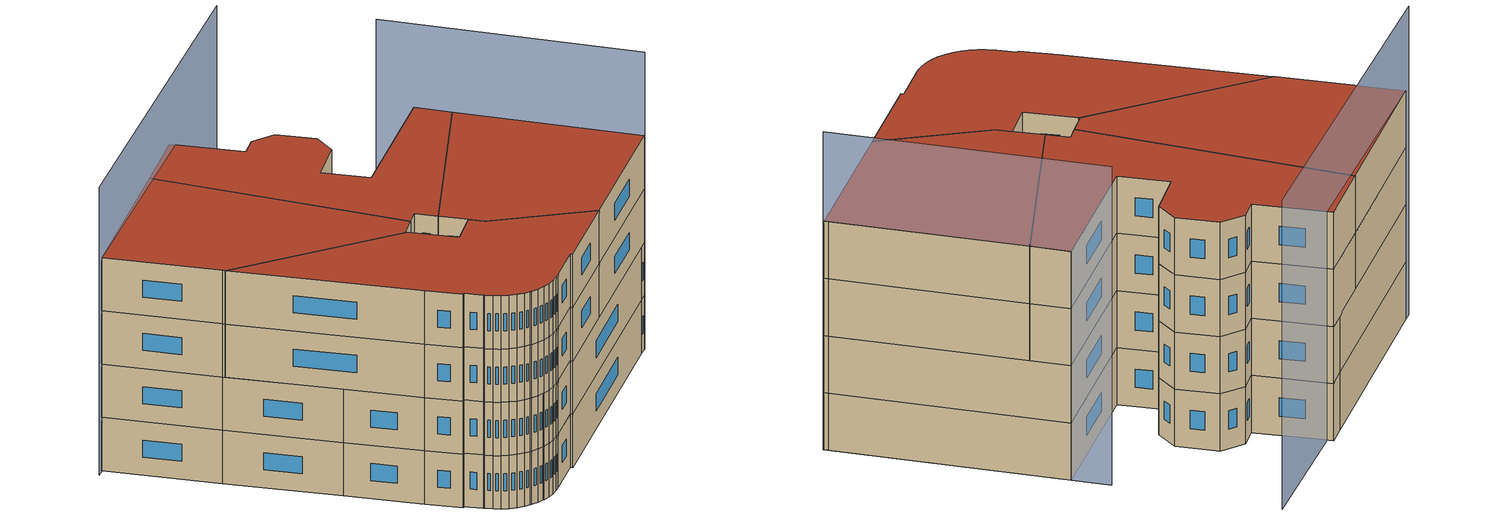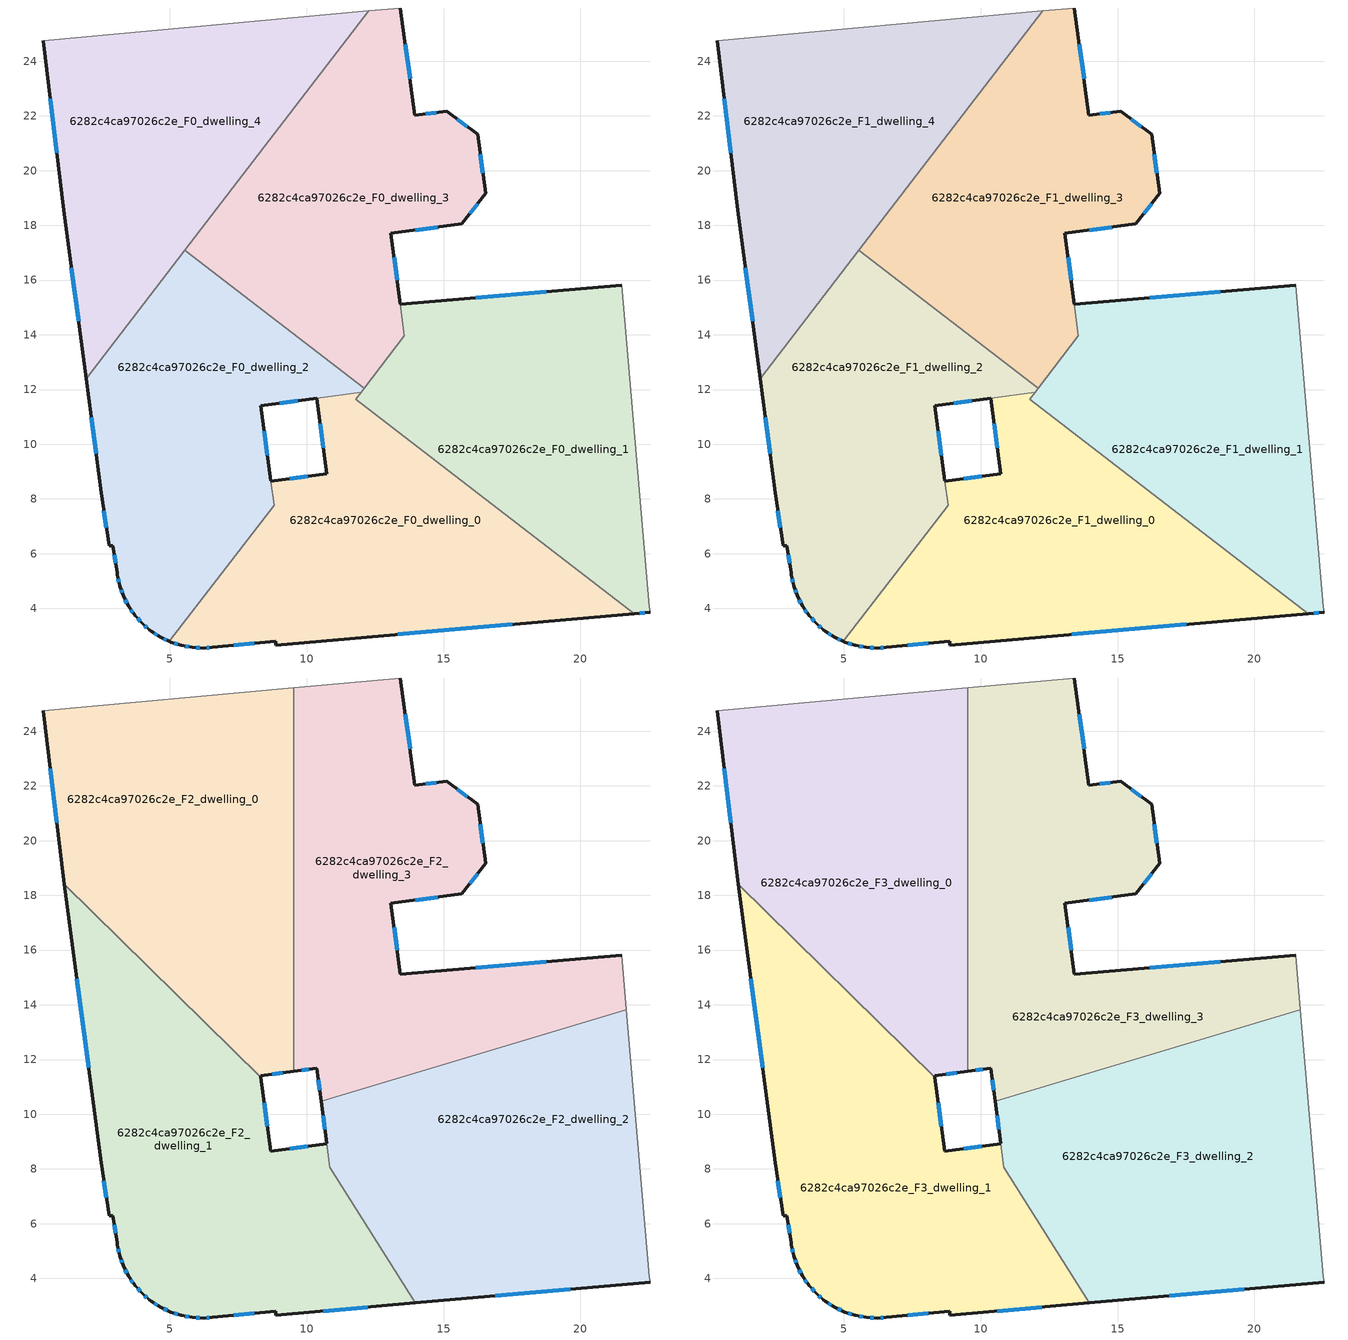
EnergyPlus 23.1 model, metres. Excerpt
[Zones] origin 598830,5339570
6282c4ca97026c2e_F0_dwelling_0
 floor ground (EU_floor_Construction): 21.98,3.8 8.87,2.66 8.86,2.8 6.55,2.58 6.23,2.55 5.82,2.57 5.42,2.65 5.03,2.77 4.98,2.79 8.81,7.77 8.69,8.65 10.73,8.93 10.37,11.68 11.98,11.9 11.78,11.64 z0
 wall outside (EU_wall_Construction): 4.98,2.79 5.03,2.77 5.42,2.65 5.82,2.57 6.23,2.55 6.55,2.58 8.86,2.8 8.87,2.66 21.98,3.8 / 10.37,11.68 10.73,8.93 8.69,8.65 z0:3
 wall to 6282c4ca97026c2e_F0_dwelling_2 (EU_wall_Construction): 8.69,8.65 8.81,7.77 4.98,2.79 / 11.98,11.9 10.37,11.68 z0:3
 wall to 6282c4ca97026c2e_F0_dwelling_1 (EU_wall_Construction): 21.98,3.8 11.78,11.64 11.98,11.9 z0:3
 window (EU_Window_Construction): 6.34,2.56 6.44,2.57 / 5.96,2.57 6.09,2.56 / 5.56,2.62 5.68,2.6 / 5.16,2.73 5.29,2.69 / 10.04,8.83 9.38,8.75 / 10.49,10.74 10.61,9.87 / 13.33,3.05 17.52,3.41 / 7.34,2.65 8.08,2.72 z1.02:1.98
6282c4ca97026c2e_F0_dwelling_1
 floor ground (EU_floor_Construction): 21.51,15.82 22.53,4.05 22.55,3.86 21.98,3.8 11.78,11.64 13.57,13.96 13.42,15.11 z0
 wall outside (EU_wall_Construction): 21.51,15.82 13.42,15.11 / 21.98,3.8 22.55,3.86 z0:3
 wall to 6282c4ca97026c2e_F0_dwelling_3 (EU_wall_Construction): 13.42,15.11 13.57,13.96 12.1,12.05 z0:3
 wall adiabatic (EU_wall_Construction): 22.55,3.86 22.53,4.05 21.51,15.82 z0:3
 wall to 6282c4ca97026c2e_F0_dwelling_2 (EU_wall_Construction): 12.1,12.05 11.98,11.9 z0:3
 window (EU_Window_Construction): 18.76,15.58 16.17,15.35 / 22.17,3.82 22.36,3.84 z1.02:1.98
6282c4ca97026c2e_F0_dwelling_2
 floor ground (EU_floor_Construction): 12.1,12.05 11.98,11.9 8.32,11.41 8.81,7.77 4.98,2.79 4.66,2.95 4.31,3.17 4.24,3.22 4,3.43 3.73,3.74 3.49,4.07 3.31,4.44 3.17,4.82 3.08,5.22 3.07,5.32 2.91,6.3 2.78,6.29 2.49,8.23 1.94,12.4 5.54,17.09 z0
 wall outside (EU_wall_Construction): 1.94,12.4 2.49,8.23 2.78,6.29 2.91,6.3 3.07,5.32 3.08,5.22 3.17,4.82 3.31,4.44 3.49,4.07 3.73,3.74 4,3.43 4.24,3.22 4.31,3.17 4.66,2.95 4.98,2.79 / 8.69,8.66 8.32,11.41 10.36,11.68 z0:3
 wall to 6282c4ca97026c2e_F0_dwelling_3 (EU_wall_Construction): 12.1,12.05 5.54,17.09 z0:3
 wall to 6282c4ca97026c2e_F0_dwelling_4 (EU_wall_Construction): 5.54,17.09 1.94,12.4 z0:3
 window (EU_Window_Construction): 4.77,2.89 4.87,2.85 / 4.43,3.09 4.54,3.02 / 4.08,3.36 4.16,3.29 / 3.82,3.63 3.91,3.54 / 3.57,3.96 3.65,3.85 / 3.37,4.31 3.43,4.2 / 3.21,4.69 3.26,4.57 / 3.11,5.09 3.14,4.96 / 2.96,5.96 3.01,5.65 / 2.59,7.57 2.68,6.95 / 2.13,10.98 2.3,9.65 / 9.02,11.5 9.67,11.59 / 8.56,9.59 8.45,10.47 z1.02:1.98
6282c4ca97026c2e_F0_dwelling_3
 floor ground (EU_floor_Construction): 13.43,25.94 13.95,22.02 15.12,22.17 16.25,21.32 16.54,19.17 15.67,18.05 13.08,17.71 13.57,13.96 12.1,12.05 5.54,17.09 12.27,25.84 z0
 wall outside (EU_wall_Construction): 13.42,15.12 13.08,17.71 15.67,18.05 16.54,19.17 16.25,21.32 15.12,22.17 13.95,22.02 13.43,25.94 z0:3
 wall adiabatic (EU_wall_Construction): 13.43,25.94 12.27,25.84 z0:3
 wall to 6282c4ca97026c2e_F0_dwelling_4 (EU_wall_Construction): 12.27,25.84 5.54,17.09 z0:3
 window (EU_Window_Construction): 13.78,23.36 13.61,24.61 / 14.73,22.12 14.35,22.07 / 15.86,21.61 15.51,21.88 / 16.44,19.9 16.34,20.59 / 15.97,18.43 16.24,18.79 / 13.96,17.83 14.79,17.94 / 13.3,16 13.19,16.83 z1.02:1.98
6282c4ca97026c2e_F0_dwelling_4
 floor ground (EU_floor_Construction): 12.27,25.84 1.94,12.4 1.12,18.54 0.38,24.74 z0
 wall outside (EU_wall_Construction): 0.38,24.74 1.12,18.54 1.94,12.4 z0:3
 wall adiabatic (EU_wall_Construction): 12.27,25.84 0.38,24.74 z0:3
 window (EU_Window_Construction): 1.4,16.45 1.66,14.49 / 0.63,22.63 0.87,20.65 z1.02:1.98
6282c4ca97026c2e_F1_dwelling_0
 floor to 6282c4ca97026c2e_F0_dwelling_0 (EU_floor_Construction): 21.98,3.8 8.87,2.66 8.86,2.8 6.55,2.58 6.23,2.55 5.82,2.57 5.42,2.65 5.03,2.77 4.98,2.79 8.81,7.77 8.69,8.65 10.73,8.93 10.37,11.68 11.98,11.9 11.78,11.64 z3
 wall outside (EU_wall_Construction): 4.98,2.79 5.03,2.77 5.42,2.65 5.82,2.57 6.23,2.55 6.55,2.58 8.86,2.8 8.87,2.66 21.98,3.8 / 10.37,11.68 10.73,8.93 8.69,8.65 z3:6
 wall to 6282c4ca97026c2e_F1_dwelling_2 (EU_wall_Construction): 8.69,8.65 8.81,7.77 4.98,2.79 / 11.98,11.9 10.37,11.68 z3:6
 wall to 6282c4ca97026c2e_F1_dwelling_1 (EU_wall_Construction): 21.98,3.8 11.78,11.64 11.98,11.9 z3:6
 window (EU_Window_Construction): 6.34,2.56 6.44,2.57 / 5.96,2.57 6.09,2.56 / 5.56,2.62 5.68,2.6 / 5.16,2.73 5.29,2.69 / 10.04,8.83 9.38,8.75 / 10.49,10.74 10.61,9.87 / 13.33,3.05 17.52,3.41 / 7.34,2.65 8.08,2.72 z4.02:4.98
6282c4ca97026c2e_F1_dwelling_1
 floor to 6282c4ca97026c2e_F0_dwelling_1 (EU_floor_Construction): 21.51,15.82 22.53,4.05 22.55,3.86 21.98,3.8 11.78,11.64 13.57,13.96 13.42,15.11 z3
 wall outside (EU_wall_Construction): 21.51,15.82 13.42,15.11 / 21.98,3.8 22.55,3.86 z3:6
 wall to 6282c4ca97026c2e_F1_dwelling_3 (EU_wall_Construction): 13.42,15.11 13.57,13.96 12.1,12.05 z3:6
 wall adiabatic (EU_wall_Construction): 22.55,3.86 22.53,4.05 21.51,15.82 z3:6
 wall to 6282c4ca97026c2e_F1_dwelling_2 (EU_wall_Construction): 12.1,12.05 11.98,11.9 z3:6
 window (EU_Window_Construction): 18.76,15.58 16.17,15.35 / 22.17,3.82 22.36,3.84 z4.02:4.98
6282c4ca97026c2e_F1_dwelling_2
 floor to 6282c4ca97026c2e_F0_dwelling_2 (EU_floor_Construction): 12.1,12.05 11.98,11.9 8.32,11.41 8.81,7.77 4.98,2.79 4.66,2.95 4.31,3.17 4.24,3.22 4,3.43 3.73,3.74 3.49,4.07 3.31,4.44 3.17,4.82 3.08,5.22 3.07,5.32 2.91,6.3 2.78,6.29 2.49,8.23 1.94,12.4 5.54,17.09 z3
 wall outside (EU_wall_Construction): 1.94,12.4 2.49,8.23 2.78,6.29 2.91,6.3 3.07,5.32 3.08,5.22 3.17,4.82 3.31,4.44 3.49,4.07 3.73,3.74 4,3.43 4.24,3.22 4.31,3.17 4.66,2.95 4.98,2.79 / 8.69,8.66 8.32,11.41 10.36,11.68 z3:6
 wall to 6282c4ca97026c2e_F1_dwelling_3 (EU_wall_Construction): 12.1,12.05 5.54,17.09 z3:6
 wall to 6282c4ca97026c2e_F1_dwelling_4 (EU_wall_Construction): 5.54,17.09 1.94,12.4 z3:6
 window (EU_Window_Construction): 4.77,2.89 4.87,2.85 / 4.43,3.09 4.54,3.02 / 4.08,3.36 4.16,3.29 / 3.82,3.63 3.91,3.54 / 3.57,3.96 3.65,3.85 / 3.37,4.31 3.43,4.2 / 3.21,4.69 3.26,4.57 / 3.11,5.09 3.14,4.96 / 2.96,5.96 3.01,5.65 / 2.59,7.57 2.68,6.95 / 2.13,10.98 2.3,9.65 / 9.02,11.5 9.67,11.59 / 8.56,9.59 8.45,10.47 z4.02:4.98
6282c4ca97026c2e_F1_dwelling_3
 floor to 6282c4ca97026c2e_F0_dwelling_3 (EU_floor_Construction): 13.43,25.94 13.95,22.02 15.12,22.17 16.25,21.32 16.54,19.17 15.67,18.05 13.08,17.71 13.57,13.96 12.1,12.05 5.54,17.09 12.27,25.84 z3
 wall outside (EU_wall_Construction): 13.42,15.12 13.08,17.71 15.67,18.05 16.54,19.17 16.25,21.32 15.12,22.17 13.95,22.02 13.43,25.94 z3:6
 wall adiabatic (EU_wall_Construction): 13.43,25.94 12.27,25.84 z3:6
 wall to 6282c4ca97026c2e_F1_dwelling_4 (EU_wall_Construction): 12.27,25.84 5.54,17.09 z3:6
 window (EU_Window_Construction): 13.78,23.36 13.61,24.61 / 14.73,22.12 14.35,22.07 / 15.86,21.61 15.51,21.88 / 16.44,19.9 16.34,20.59 / 15.97,18.43 16.24,18.79 / 13.96,17.83 14.79,17.94 / 13.3,16 13.19,16.83 z4.02:4.98
6282c4ca97026c2e_F1_dwelling_4
 floor to 6282c4ca97026c2e_F0_dwelling_4 (EU_floor_Construction): 12.27,25.84 1.94,12.4 1.12,18.54 0.38,24.74 z3
 wall outside (EU_wall_Construction): 0.38,24.74 1.12,18.54 1.94,12.4 z3:6
 wall adiabatic (EU_wall_Construction): 12.27,25.84 0.38,24.74 z3:6
 window (EU_Window_Construction): 1.4,16.45 1.66,14.49 / 0.63,22.63 0.87,20.65 z4.02:4.98
6282c4ca97026c2e_F2_dwelling_0
 floor to 6282c4ca97026c2e_F1_dwelling_4 (EU_floor_Construction): 9.53,25.58 9.53,22.27 4.23,15.38 1.14,18.41 1.12,18.54 0.38,24.74 z6
 floor to 6282c4ca97026c2e_F1_dwelling_2 (EU_floor_Construction): 9.53,14.03 9.53,11.57 8.32,11.41 8.33,11.34 4.23,15.38 5.54,17.09 z6
 floor to 6282c4ca97026c2e_F1_dwelling_3 (EU_floor_Construction): 9.53,22.27 9.53,14.03 5.54,17.09 z6
 wall outside (EU_wall_Construction): 8.33,11.34 8.32,11.41 9.53,11.57 / 0.38,24.74 1.12,18.54 1.14,18.41 z6:9
 wall adiabatic (EU_wall_Construction): 9.53,25.58 0.38,24.74 z6:9
 wall to 6282c4ca97026c2e_F2_dwelling_3 (EU_wall_Construction): 9.53,11.57 9.53,25.58 z6:9
 wall to 6282c4ca97026c2e_F2_dwelling_1 (EU_wall_Construction): 1.14,18.41 8.33,11.34 z6:9
 window (EU_Window_Construction): 8.73,11.46 9.12,11.51 / 0.63,22.63 0.87,20.65 z7.02:7.98
6282c4ca97026c2e_F2_dwelling_1
 floor to 6282c4ca97026c2e_F1_dwelling_2 (EU_floor_Construction): 8.33,11.34 8.81,7.77 4.98,2.79 4.66,2.95 4.31,3.17 4.24,3.22 4,3.43 3.73,3.74 3.49,4.07 3.31,4.44 3.17,4.82 3.08,5.22 3.07,5.32 2.91,6.3 2.78,6.29 2.49,8.23 1.94,12.4 4.23,15.38 z6
 floor to 6282c4ca97026c2e_F1_dwelling_0 (EU_floor_Construction): 10.73,8.93 10.85,8.07 13.96,3.1 8.87,2.66 8.86,2.8 6.55,2.58 6.23,2.55 5.82,2.57 5.42,2.65 5.03,2.77 4.98,2.79 8.81,7.77 8.69,8.65 z6
 floor to 6282c4ca97026c2e_F1_dwelling_4 (EU_floor_Construction): 4.23,15.38 1.94,12.4 1.14,18.41 z6
 wall outside (EU_wall_Construction): 1.14,18.41 2.49,8.23 2.78,6.29 2.91,6.3 3.07,5.32 3.08,5.22 3.17,4.82 3.31,4.44 3.49,4.07 3.73,3.74 4,3.43 4.24,3.22 4.31,3.17 4.66,2.95 5.03,2.77 5.42,2.65 5.82,2.57 6.23,2.55 6.55,2.58 8.86,2.8 8.87,2.66 13.96,3.1 / 10.73,8.93 8.69,8.65 8.33,11.34 z6:9
 wall to 6282c4ca97026c2e_F2_dwelling_2 (EU_wall_Construction): 13.96,3.1 10.85,8.07 10.73,8.93 z6:9
 window (EU_Window_Construction): 10.61,2.81 12.23,2.95 / 7.34,2.65 8.08,2.72 / 6.34,2.56 6.44,2.57 / 5.96,2.57 6.09,2.56 / 5.56,2.62 5.68,2.6 / 5.16,2.73 5.29,2.69 / 4.78,2.89 4.9,2.83 / 4.43,3.09 4.54,3.02 / 4.08,3.36 4.16,3.29 / 3.82,3.63 3.91,3.54 / 3.57,3.96 3.65,3.85 / 3.37,4.31 3.43,4.2 / 3.21,4.69 3.26,4.57 / 3.11,5.09 3.14,4.96 / 2.96,5.96 3.01,5.65 / 2.59,7.57 2.68,6.95 / 1.6,14.95 2.03,11.69 / 8.57,9.57 8.45,10.43 / 10.04,8.83 9.38,8.75 z7.02:7.98
6282c4ca97026c2e_F2_dwelling_2
 floor to 6282c4ca97026c2e_F1_dwelling_0 (EU_floor_Construction): 21.98,3.8 13.96,3.1 10.85,8.07 10.53,10.47 12.53,11.07 z6
 floor to 6282c4ca97026c2e_F1_dwelling_1 (EU_floor_Construction): 21.68,13.82 22.53,4.05 22.55,3.86 21.98,3.8 12.53,11.07 z6
 wall outside (EU_wall_Construction): 10.53,10.47 10.73,8.93 / 13.96,3.1 22.55,3.86 z6:9
 wall to 6282c4ca97026c2e_F2_dwelling_3 (EU_wall_Construction): 21.68,13.82 10.53,10.47 z6:9
 wall adiabatic (EU_wall_Construction): 22.55,3.86 22.53,4.05 21.68,13.82 z6:9
 window (EU_Window_Construction): 10.6,9.95 10.66,9.46 / 16.89,3.36 19.63,3.6 z7.02:7.98
6282c4ca97026c2e_F2_dwelling_3
 floor to 6282c4ca97026c2e_F1_dwelling_1 (EU_floor_Construction): 21.51,15.82 21.68,13.82 12.53,11.07 11.78,11.64 13.57,13.96 13.42,15.11 z6
 floor to 6282c4ca97026c2e_F1_dwelling_3 (EU_floor_Construction): 13.43,25.94 13.95,22.02 15.12,22.17 16.25,21.32 16.54,19.17 15.67,18.05 13.08,17.71 13.57,13.96 12.1,12.05 9.53,14.03 9.53,22.27 12.27,25.84 z6
 floor to 6282c4ca97026c2e_F1_dwelling_0 (EU_floor_Construction): 11.98,11.9 11.78,11.64 12.53,11.07 10.53,10.47 10.37,11.68 z6
 floor to 6282c4ca97026c2e_F1_dwelling_4 (EU_floor_Construction): 12.27,25.84 9.53,22.27 9.53,25.58 z6
 floor to 6282c4ca97026c2e_F1_dwelling_2 (EU_floor_Construction): 12.1,12.05 11.98,11.9 9.53,11.57 9.53,14.03 z6
 wall outside (EU_wall_Construction): 21.51,15.82 13.42,15.11 13.08,17.71 15.67,18.05 16.54,19.17 16.25,21.32 15.12,22.17 13.95,22.02 13.43,25.94 / 9.53,11.57 10.37,11.68 10.53,10.47 z6:9
 wall adiabatic (EU_wall_Construction): 21.68,13.82 21.51,15.82 / 13.43,25.94 9.53,25.58 z6:9
 window (EU_Window_Construction): 15.97,18.43 16.24,18.79 / 13.96,17.83 14.79,17.94 / 13.3,16 13.19,16.83 / 18.76,15.58 16.17,15.35 / 10.42,11.27 10.47,10.88 / 9.81,11.61 10.08,11.64 / 13.78,23.36 13.61,24.61 / 14.73,22.12 14.35,22.07 / 15.86,21.61 15.51,21.88 / 16.44,19.9 16.34,20.59 z7.02:7.98
6282c4ca97026c2e_F3_dwelling_0
 floor to 6282c4ca97026c2e_F2_dwelling_0 (EU_floor_Construction): 9.53,25.58 9.53,11.57 8.32,11.41 8.33,11.34 1.14,18.41 1.12,18.54 0.38,24.74 z9
 wall outside (EU_wall_Construction): 8.33,11.34 8.32,11.41 9.53,11.57 / 0.38,24.74 1.12,18.54 1.14,18.41 z9:12
 wall adiabatic (EU_wall_Construction): 9.53,25.58 0.38,24.74 z9:12
 wall to 6282c4ca97026c2e_F3_dwelling_3 (EU_wall_Construction): 9.53,11.57 9.53,25.58 z9:12
 wall to 6282c4ca97026c2e_F3_dwelling_1 (EU_wall_Construction): 1.14,18.41 8.33,11.34 z9:12
 window (EU_Window_Construction): 8.73,11.46 9.12,11.51 / 0.63,22.63 0.87,20.65 z10.02:10.98
 roof outside (EU_roof_Construction): 9.53,11.57 9.53,25.58 0.38,24.74 1.12,18.54 1.14,18.41 8.33,11.34 8.32,11.41 z12
6282c4ca97026c2e_F3_dwelling_1
 floor to 6282c4ca97026c2e_F2_dwelling_1 (EU_floor_Construction): 8.33,11.34 8.69,8.65 10.73,8.93 10.85,8.07 13.96,3.1 8.87,2.66 8.86,2.8 6.55,2.58 6.23,2.55 5.82,2.57 5.42,2.65 5.03,2.77 4.66,2.95 4.31,3.17 4.24,3.22 4,3.43 3.73,3.74 3.49,4.07 3.31,4.44 3.17,4.82 3.08,5.22 3.07,5.32 2.91,6.3 2.78,6.29 2.49,8.23 1.14,18.41 z9
 wall outside (EU_wall_Construction): 1.14,18.41 2.49,8.23 2.78,6.29 2.91,6.3 3.07,5.32 3.08,5.22 3.17,4.82 3.31,4.44 3.49,4.07 3.73,3.74 4,3.43 4.24,3.22 4.31,3.17 4.66,2.95 5.03,2.77 5.42,2.65 5.82,2.57 6.23,2.55 6.55,2.58 8.86,2.8 8.87,2.66 13.96,3.1 / 10.73,8.93 8.69,8.65 8.33,11.34 z9:12
 wall to 6282c4ca97026c2e_F3_dwelling_2 (EU_wall_Construction): 13.96,3.1 10.85,8.07 10.73,8.93 z9:12
 window (EU_Window_Construction): 10.61,2.81 12.23,2.95 / 7.34,2.65 8.08,2.72 / 6.34,2.56 6.44,2.57 / 5.96,2.57 6.09,2.56 / 5.56,2.62 5.68,2.6 / 5.16,2.73 5.29,2.69 / 4.78,2.89 4.9,2.83 / 4.43,3.09 4.54,3.02 / 4.08,3.36 4.16,3.29 / 3.82,3.63 3.91,3.54 / 3.57,3.96 3.65,3.85 / 3.37,4.31 3.43,4.2 / 3.21,4.69 3.26,4.57 / 3.11,5.09 3.14,4.96 / 2.96,5.96 3.01,5.65 / 2.59,7.57 2.68,6.95 / 1.6,14.95 2.03,11.69 / 8.57,9.57 8.45,10.43 / 10.04,8.83 9.38,8.75 z10.02:10.98
 roof outside (EU_roof_Construction): 13.96,3.1 10.85,8.07 10.73,8.93 8.69,8.65 8.33,11.34 1.14,18.41 2.49,8.23 2.78,6.29 2.91,6.3 3.07,5.32 3.08,5.22 3.17,4.82 3.31,4.44 3.49,4.07 3.73,3.74 4,3.43 4.24,3.22 4.31,3.17 4.66,2.95 5.03,2.77 5.42,2.65 5.82,2.57 6.23,2.55 6.55,2.58 8.86,2.8 8.87,2.66 z12
6282c4ca97026c2e_F3_dwelling_2
 floor to 6282c4ca97026c2e_F2_dwelling_2 (EU_floor_Construction): 21.68,13.82 22.53,4.05 22.55,3.86 13.96,3.1 10.85,8.07 10.53,10.47 z9
 wall outside (EU_wall_Construction): 10.53,10.47 10.73,8.93 / 13.96,3.1 22.55,3.86 z9:12
 wall to 6282c4ca97026c2e_F3_dwelling_3 (EU_wall_Construction): 21.68,13.82 10.53,10.47 z9:12
 wall adiabatic (EU_wall_Construction): 22.55,3.86 22.53,4.05 21.68,13.82 z9:12
 window (EU_Window_Construction): 10.6,9.95 10.66,9.46 / 16.89,3.36 19.63,3.6 z10.02:10.98
 roof outside (EU_roof_Construction): 22.55,3.86 22.53,4.05 21.68,13.82 10.53,10.47 10.85,8.07 13.96,3.1 z12
6282c4ca97026c2e_F3_dwelling_3
 floor to 6282c4ca97026c2e_F2_dwelling_3 (EU_floor_Construction): 16.25,21.32 16.54,19.17 15.67,18.05 13.08,17.71 13.42,15.11 21.51,15.82 21.68,13.82 10.53,10.47 10.37,11.68 9.53,11.57 9.53,25.58 13.43,25.94 13.95,22.02 15.12,22.17 z9
 wall outside (EU_wall_Construction): 21.51,15.82 13.42,15.11 13.08,17.71 15.67,18.05 16.54,19.17 16.25,21.32 15.12,22.17 13.95,22.02 13.43,25.94 / 9.53,11.57 10.37,11.68 10.53,10.47 z9:12
 wall adiabatic (EU_wall_Construction): 21.68,13.82 21.51,15.82 / 13.43,25.94 9.53,25.58 z9:12
 window (EU_Window_Construction): 15.97,18.43 16.24,18.79 / 13.96,17.83 14.79,17.94 / 13.3,16 13.19,16.83 / 18.76,15.58 16.17,15.35 / 10.42,11.27 10.47,10.88 / 9.81,11.61 10.08,11.64 / 13.78,23.36 13.61,24.61 / 14.73,22.12 14.35,22.07 / 15.86,21.61 15.51,21.88 / 16.44,19.9 16.34,20.59 z10.02:10.98
 roof outside (EU_roof_Construction): 21.68,13.82 21.51,15.82 13.42,15.11 13.08,17.71 15.67,18.05 16.54,19.17 16.25,21.32 15.12,22.17 13.95,22.02 13.43,25.94 9.53,25.58 9.53,11.57 10.37,11.68 10.53,10.47 z12
shading: 22.55,3.82 21.34,17.77 z0:16.7; 20.91,26.14 -0.12,24.71 z0:16.2
[Building]
EU S2 Campaign: North Axis=0; Terrain=City; Solar Distribution=FullExterior
[Site:Location]
Vienna: Latitude=48; Longitude=16.5; Time Zone=1; Elevation=183
[SizingPeriod:WeatherFileDays]
AnnualSizingPeriod: Begin Month=1; Begin Day of Month=1; End Month=12; End Day of Month=31; Day of Week for Start Day=Monday; Use Weather File Daylight Saving Period=No; Use Weather File Rain and Snow Indicators=No
[MATERIAL]
EU_InternalMass_Material: Roughness=MediumRough; Thickness=0.1; Conductivity=1; Density=1800; Specific Heat=900; Thermal Absorptance=0.9; Solar Absorptance=0.7; Visible Absorptance=0.7
[MATERIAL:NOMASS] Roughness=MediumRough; Thermal Absorptance=0.9; Solar Absorptance=0.7; Visible Absorptance=0.7
Name | Thermal Resistance
EU_wall_NoMass | 0.942466
EU_roof_NoMass | 0.551687
EU_floor_NoMass | 0.66527
[WINDOWMATERIAL:SIMPLEGLAZINGSYSTEM]
EU_Window_SimpleGlazing: UFactor=2.03367; Solar Heat Gain Coefficient=0.65; Visible Transmittance=0.65
[CONSTRUCTION]
EU_wall_Construction: EU_wall_NoMass
EU_roof_Construction: EU_roof_NoMass
EU_floor_Construction: EU_floor_NoMass
EU_Window_Construction: EU_Window_SimpleGlazing
EU_InternalMass_Construction: EU_InternalMass_Material
[ZONE] Type=1; Multiplier=1; Ceiling Height=autocalculate; Floor Area=autocalculate; Part of Total Floor Area=Yes
Name | Volume
6282c4ca97026c2e_F0_dwelling_0; 6282c4ca97026c2e_F1_dwelling_0 | 228.5
6282c4ca97026c2e_F2_dwelling_0; 6282c4ca97026c2e_F3_dwelling_0 | 279.155
6282c4ca97026c2e_F0_dwelling_1; 6282c4ca97026c2e_F1_dwelling_1 | 225.266
6282c4ca97026c2e_F2_dwelling_1; 6282c4ca97026c2e_F3_dwelling_1 | 279.657
6282c4ca97026c2e_F0_dwelling_2; 6282c4ca97026c2e_F1_dwelling_2 | 218.129
6282c4ca97026c2e_F2_dwelling_2; 6282c4ca97026c2e_F3_dwelling_2 | 278.638
6282c4ca97026c2e_F0_dwelling_3; 6282c4ca97026c2e_F1_dwelling_3 | 221.377
6282c4ca97026c2e_F2_dwelling_3; 6282c4ca97026c2e_F3_dwelling_3 | 279.14
6282c4ca97026c2e_F0_dwelling_4; 6282c4ca97026c2e_F1_dwelling_4 | 223.336
[INTERNALMASS] Construction=EU_InternalMass_Construction
Name | Zone or ZoneList | Surface Area
6282c4ca97026c2e_F0_dwelling_0_EU_InternalMass | 6282c4ca97026c2e_F0_dwelling_0 | 76.1679
6282c4ca97026c2e_F0_dwelling_1_EU_InternalMass | 6282c4ca97026c2e_F0_dwelling_1 | 75.0881
6282c4ca97026c2e_F0_dwelling_2_EU_InternalMass | 6282c4ca97026c2e_F0_dwelling_2 | 72.7099
6282c4ca97026c2e_F0_dwelling_3_EU_InternalMass | 6282c4ca97026c2e_F0_dwelling_3 | 73.7923
6282c4ca97026c2e_F0_dwelling_4_EU_InternalMass | 6282c4ca97026c2e_F0_dwelling_4 | 74.4456
6282c4ca97026c2e_F1_dwelling_0_EU_InternalMass | 6282c4ca97026c2e_F1_dwelling_0 | 76.1679
6282c4ca97026c2e_F1_dwelling_1_EU_InternalMass | 6282c4ca97026c2e_F1_dwelling_1 | 75.0881
6282c4ca97026c2e_F1_dwelling_2_EU_InternalMass | 6282c4ca97026c2e_F1_dwelling_2 | 72.7099
6282c4ca97026c2e_F1_dwelling_3_EU_InternalMass | 6282c4ca97026c2e_F1_dwelling_3 | 73.7923
6282c4ca97026c2e_F1_dwelling_4_EU_InternalMass | 6282c4ca97026c2e_F1_dwelling_4 | 74.4456
6282c4ca97026c2e_F2_dwelling_0_EU_InternalMass | 6282c4ca97026c2e_F2_dwelling_0 | 93.0514
6282c4ca97026c2e_F2_dwelling_1_EU_InternalMass | 6282c4ca97026c2e_F2_dwelling_1 | 93.2182
6282c4ca97026c2e_F2_dwelling_2_EU_InternalMass | 6282c4ca97026c2e_F2_dwelling_2 | 92.8779
6282c4ca97026c2e_F2_dwelling_3_EU_InternalMass | 6282c4ca97026c2e_F2_dwelling_3 | 93.0468
6282c4ca97026c2e_F3_dwelling_0_EU_InternalMass | 6282c4ca97026c2e_F3_dwelling_0 | 93.0514
6282c4ca97026c2e_F3_dwelling_1_EU_InternalMass | 6282c4ca97026c2e_F3_dwelling_1 | 93.2182
6282c4ca97026c2e_F3_dwelling_2_EU_InternalMass | 6282c4ca97026c2e_F3_dwelling_2 | 92.8779
6282c4ca97026c2e_F3_dwelling_3_EU_InternalMass | 6282c4ca97026c2e_F3_dwelling_3 | 93.0468
[OTHEREQUIPMENT] Fuel Type=Electricity; Design Level Calculation Method=Watts/Area; Power per Zone Floor Area=1; Fraction Latent=0; Fraction Radiant=0; Fraction Lost=0; Carbon Dioxide Generation Rate=0; EndUse Subcategory=EU_Step8_InternalGains
Name | Zone or ZoneList or Space or SpaceList | Schedule
EU_Step8_InternalGain_6282c4ca97026c2e_F0_dwelling_0_f000 | 6282c4ca97026c2e_F0_dwelling_0 | EU_Step8_GainSchedule_6282c4ca97026c2e_F0_dwelling_0_f000
EU_Step8_InternalGain_6282c4ca97026c2e_F0_dwelling_1_f000 | 6282c4ca97026c2e_F0_dwelling_1 | EU_Step8_GainSchedule_6282c4ca97026c2e_F0_dwelling_1_f000
EU_Step8_InternalGain_6282c4ca97026c2e_F0_dwelling_2_f000 | 6282c4ca97026c2e_F0_dwelling_2 | EU_Step8_GainSchedule_6282c4ca97026c2e_F0_dwelling_2_f000
EU_Step8_InternalGain_6282c4ca97026c2e_F0_dwelling_3_f000 | 6282c4ca97026c2e_F0_dwelling_3 | EU_Step8_GainSchedule_6282c4ca97026c2e_F0_dwelling_3_f000
EU_Step8_InternalGain_6282c4ca97026c2e_F0_dwelling_4_f000 | 6282c4ca97026c2e_F0_dwelling_4 | EU_Step8_GainSchedule_6282c4ca97026c2e_F0_dwelling_4_f000
EU_Step8_InternalGain_6282c4ca97026c2e_F1_dwelling_0_f000 | 6282c4ca97026c2e_F1_dwelling_0 | EU_Step8_GainSchedule_6282c4ca97026c2e_F1_dwelling_0_f000
EU_Step8_InternalGain_6282c4ca97026c2e_F1_dwelling_1_f000 | 6282c4ca97026c2e_F1_dwelling_1 | EU_Step8_GainSchedule_6282c4ca97026c2e_F1_dwelling_1_f000
EU_Step8_InternalGain_6282c4ca97026c2e_F1_dwelling_2_f000 | 6282c4ca97026c2e_F1_dwelling_2 | EU_Step8_GainSchedule_6282c4ca97026c2e_F1_dwelling_2_f000
EU_Step8_InternalGain_6282c4ca97026c2e_F1_dwelling_3_f000 | 6282c4ca97026c2e_F1_dwelling_3 | EU_Step8_GainSchedule_6282c4ca97026c2e_F1_dwelling_3_f000
EU_Step8_InternalGain_6282c4ca97026c2e_F1_dwelling_4_f000 | 6282c4ca97026c2e_F1_dwelling_4 | EU_Step8_GainSchedule_6282c4ca97026c2e_F1_dwelling_4_f000
EU_Step8_InternalGain_6282c4ca97026c2e_F2_dwelling_0_f000 | 6282c4ca97026c2e_F2_dwelling_0 | EU_Step8_GainSchedule_6282c4ca97026c2e_F2_dwelling_0_f000
EU_Step8_InternalGain_6282c4ca97026c2e_F2_dwelling_1_f000 | 6282c4ca97026c2e_F2_dwelling_1 | EU_Step8_GainSchedule_6282c4ca97026c2e_F2_dwelling_1_f000
EU_Step8_InternalGain_6282c4ca97026c2e_F2_dwelling_2_f000 | 6282c4ca97026c2e_F2_dwelling_2 | EU_Step8_GainSchedule_6282c4ca97026c2e_F2_dwelling_2_f000
EU_Step8_InternalGain_6282c4ca97026c2e_F2_dwelling_3_f000 | 6282c4ca97026c2e_F2_dwelling_3 | EU_Step8_GainSchedule_6282c4ca97026c2e_F2_dwelling_3_f000
EU_Step8_InternalGain_6282c4ca97026c2e_F3_dwelling_0_f000 | 6282c4ca97026c2e_F3_dwelling_0 | EU_Step8_GainSchedule_6282c4ca97026c2e_F3_dwelling_0_f000
EU_Step8_InternalGain_6282c4ca97026c2e_F3_dwelling_1_f000 | 6282c4ca97026c2e_F3_dwelling_1 | EU_Step8_GainSchedule_6282c4ca97026c2e_F3_dwelling_1_f000
EU_Step8_InternalGain_6282c4ca97026c2e_F3_dwelling_2_f000 | 6282c4ca97026c2e_F3_dwelling_2 | EU_Step8_GainSchedule_6282c4ca97026c2e_F3_dwelling_2_f000
EU_Step8_InternalGain_6282c4ca97026c2e_F3_dwelling_3_f000 | 6282c4ca97026c2e_F3_dwelling_3 | EU_Step8_GainSchedule_6282c4ca97026c2e_F3_dwelling_3_f000
[ZONEVENTILATION:DESIGNFLOWRATE] Schedule=EU_AlwaysOn; Design Flow Rate Calculation Method=AirChanges/Hour; Air Changes per Hour=0.530523; Ventilation Type=Natural; Fan Pressure Rise=0; Fan Total Efficiency=1; Constant Term Coefficient=1; Temperature Term Coefficient=0; Velocity Term Coefficient=0; Velocity Squared Term Coefficient=0; Minimum Indoor Temperature=-100; Maximum Indoor Temperature=100; Delta Temperature=-100; Minimum Outdoor Temperature=-100; Maximum Outdoor Temperature=100; Maximum Wind Speed=40
Name | Zone or ZoneList or Space or SpaceList
EU_ConstantAir_6282c4ca97026c2e_F0_dwelling_0 | 6282c4ca97026c2e_F0_dwelling_0
EU_ConstantAir_6282c4ca97026c2e_F0_dwelling_1 | 6282c4ca97026c2e_F0_dwelling_1
EU_ConstantAir_6282c4ca97026c2e_F0_dwelling_2 | 6282c4ca97026c2e_F0_dwelling_2
EU_ConstantAir_6282c4ca97026c2e_F0_dwelling_3 | 6282c4ca97026c2e_F0_dwelling_3
EU_ConstantAir_6282c4ca97026c2e_F0_dwelling_4 | 6282c4ca97026c2e_F0_dwelling_4
EU_ConstantAir_6282c4ca97026c2e_F1_dwelling_0 | 6282c4ca97026c2e_F1_dwelling_0
EU_ConstantAir_6282c4ca97026c2e_F1_dwelling_1 | 6282c4ca97026c2e_F1_dwelling_1
EU_ConstantAir_6282c4ca97026c2e_F1_dwelling_2 | 6282c4ca97026c2e_F1_dwelling_2
EU_ConstantAir_6282c4ca97026c2e_F1_dwelling_3 | 6282c4ca97026c2e_F1_dwelling_3
EU_ConstantAir_6282c4ca97026c2e_F1_dwelling_4 | 6282c4ca97026c2e_F1_dwelling_4
EU_ConstantAir_6282c4ca97026c2e_F2_dwelling_0 | 6282c4ca97026c2e_F2_dwelling_0
EU_ConstantAir_6282c4ca97026c2e_F2_dwelling_1 | 6282c4ca97026c2e_F2_dwelling_1
EU_ConstantAir_6282c4ca97026c2e_F2_dwelling_2 | 6282c4ca97026c2e_F2_dwelling_2
EU_ConstantAir_6282c4ca97026c2e_F2_dwelling_3 | 6282c4ca97026c2e_F2_dwelling_3
EU_ConstantAir_6282c4ca97026c2e_F3_dwelling_0 | 6282c4ca97026c2e_F3_dwelling_0
EU_ConstantAir_6282c4ca97026c2e_F3_dwelling_1 | 6282c4ca97026c2e_F3_dwelling_1
EU_ConstantAir_6282c4ca97026c2e_F3_dwelling_2 | 6282c4ca97026c2e_F3_dwelling_2
EU_ConstantAir_6282c4ca97026c2e_F3_dwelling_3 | 6282c4ca97026c2e_F3_dwelling_3
[HVACTEMPLATE:THERMOSTAT] Constant Heating Setpoint=20; Constant Cooling Setpoint=50
EU_HeatOnly_6282c4ca97026c2e_F0_dwelling_0; EU_HeatOnly_6282c4ca97026c2e_F0_dwelling_1; EU_HeatOnly_6282c4ca97026c2e_F0_dwelling_2; EU_HeatOnly_6282c4ca97026c2e_F0_dwelling_3; EU_HeatOnly_6282c4ca97026c2e_F0_dwelling_4; EU_HeatOnly_6282c4ca97026c2e_F1_dwelling_0; EU_HeatOnly_6282c4ca97026c2e_F1_dwelling_1; EU_HeatOnly_6282c4ca97026c2e_F1_dwelling_2; EU_HeatOnly_6282c4ca97026c2e_F1_dwelling_3; EU_HeatOnly_6282c4ca97026c2e_F1_dwelling_4; EU_HeatOnly_6282c4ca97026c2e_F2_dwelling_0; EU_HeatOnly_6282c4ca97026c2e_F2_dwelling_1; EU_HeatOnly_6282c4ca97026c2e_F2_dwelling_2; EU_HeatOnly_6282c4ca97026c2e_F2_dwelling_3; EU_HeatOnly_6282c4ca97026c2e_F3_dwelling_0; EU_HeatOnly_6282c4ca97026c2e_F3_dwelling_1; EU_HeatOnly_6282c4ca97026c2e_F3_dwelling_2; EU_HeatOnly_6282c4ca97026c2e_F3_dwelling_3
[HVACTEMPLATE:ZONE:IDEALLOADSAIRSYSTEM] System Availability Schedule=EU_AlwaysOn; Maximum Heating Supply Air Temperature=50; Minimum Cooling Supply Air Temperature=13; Maximum Heating Supply Air Humidity Ratio=0.0156; Minimum Cooling Supply Air Humidity Ratio=0.0077; Heating Limit=NoLimit; Cooling Limit=NoLimit; Heating Availability Schedule=EU_AlwaysOn; Cooling Availability Schedule=EU_CoolingOff; Dehumidification Control Type=ConstantSensibleHeatRatio; Cooling Sensible Heat Ratio=0.7; Dehumidification Setpoint=60; Humidification Control Type=None; Humidification Setpoint=30; Outdoor Air Method=None; Outdoor Air Flow Rate per Person=0.00944; Outdoor Air Flow Rate per Zone Floor Area=0; Outdoor Air Flow Rate per Zone=0; Demand Controlled Ventilation Type=None; Outdoor Air Economizer Type=NoEconomizer; Heat Recovery Type=None; Sensible Heat Recovery Effectiveness=0.7; Latent Heat Recovery Effectiveness=0.65
Name | Template Thermostat
6282c4ca97026c2e_F0_dwelling_0 | EU_HeatOnly_6282c4ca97026c2e_F0_dwelling_0
6282c4ca97026c2e_F0_dwelling_1 | EU_HeatOnly_6282c4ca97026c2e_F0_dwelling_1
6282c4ca97026c2e_F0_dwelling_2 | EU_HeatOnly_6282c4ca97026c2e_F0_dwelling_2
6282c4ca97026c2e_F0_dwelling_3 | EU_HeatOnly_6282c4ca97026c2e_F0_dwelling_3
6282c4ca97026c2e_F0_dwelling_4 | EU_HeatOnly_6282c4ca97026c2e_F0_dwelling_4
6282c4ca97026c2e_F1_dwelling_0 | EU_HeatOnly_6282c4ca97026c2e_F1_dwelling_0
6282c4ca97026c2e_F1_dwelling_1 | EU_HeatOnly_6282c4ca97026c2e_F1_dwelling_1
6282c4ca97026c2e_F1_dwelling_2 | EU_HeatOnly_6282c4ca97026c2e_F1_dwelling_2
6282c4ca97026c2e_F1_dwelling_3 | EU_HeatOnly_6282c4ca97026c2e_F1_dwelling_3
6282c4ca97026c2e_F1_dwelling_4 | EU_HeatOnly_6282c4ca97026c2e_F1_dwelling_4
6282c4ca97026c2e_F2_dwelling_0 | EU_HeatOnly_6282c4ca97026c2e_F2_dwelling_0
6282c4ca97026c2e_F2_dwelling_1 | EU_HeatOnly_6282c4ca97026c2e_F2_dwelling_1
6282c4ca97026c2e_F2_dwelling_2 | EU_HeatOnly_6282c4ca97026c2e_F2_dwelling_2
6282c4ca97026c2e_F2_dwelling_3 | EU_HeatOnly_6282c4ca97026c2e_F2_dwelling_3
6282c4ca97026c2e_F3_dwelling_0 | EU_HeatOnly_6282c4ca97026c2e_F3_dwelling_0
6282c4ca97026c2e_F3_dwelling_1 | EU_HeatOnly_6282c4ca97026c2e_F3_dwelling_1
6282c4ca97026c2e_F3_dwelling_2 | EU_HeatOnly_6282c4ca97026c2e_F3_dwelling_2
6282c4ca97026c2e_F3_dwelling_3 | EU_HeatOnly_6282c4ca97026c2e_F3_dwelling_3
[SIZING:ZONE] Zone Cooling Design Supply Air Temperature Input Method=SupplyAirTemperature; Zone Cooling Design Supply Air Temperature=13; Zone Heating Design Supply Air Temperature Input Method=SupplyAirTemperature; Zone Heating Design Supply Air Temperature=50; Zone Cooling Design Supply Air Humidity Ratio=0.008; Zone Heating Design Supply Air Humidity Ratio=0.008; Cooling Design Air Flow Method=DesignDay; Cooling Design Air Flow Rate=0; Cooling Minimum Air Flow per Zone Floor Area=0.000762; Cooling Minimum Air Flow=0; Cooling Minimum Air Flow Fraction=0.2; Heating Design Air Flow Method=DesignDay; Heating Design Air Flow Rate=0; Heating Maximum Air Flow per Zone Floor Area=0.002032; Heating Maximum Air Flow=0.141576; Heating Maximum Air Flow Fraction=0.3; Account for Dedicated Outdoor Air System=No; Dedicated Outdoor Air System Control Strategy=NeutralSupplyAir; Dedicated Outdoor Air Low Setpoint Temperature for Design=autosize; Dedicated Outdoor Air High Setpoint Temperature for Design=autosize; Zone Load Sizing Method=Sensible Load Only No Latent Load; Zone Latent Cooling Design Supply Air Humidity Ratio Input Method=HumidityRatioDifference; Zone Cooling Design Supply Air Humidity Ratio Difference=0.005; Zone Latent Heating Design Supply Air Humidity Ratio Input Method=HumidityRatioDifference; Zone Humidification Design Supply Air Humidity Ratio Difference=0.005
6282c4ca97026c2e_F0_dwelling_0; 6282c4ca97026c2e_F0_dwelling_1; 6282c4ca97026c2e_F0_dwelling_2; 6282c4ca97026c2e_F0_dwelling_3; 6282c4ca97026c2e_F0_dwelling_4; 6282c4ca97026c2e_F1_dwelling_0; 6282c4ca97026c2e_F1_dwelling_1; 6282c4ca97026c2e_F1_dwelling_2; 6282c4ca97026c2e_F1_dwelling_3; 6282c4ca97026c2e_F1_dwelling_4; 6282c4ca97026c2e_F2_dwelling_0; 6282c4ca97026c2e_F2_dwelling_1; 6282c4ca97026c2e_F2_dwelling_2; 6282c4ca97026c2e_F2_dwelling_3; 6282c4ca97026c2e_F3_dwelling_0; 6282c4ca97026c2e_F3_dwelling_1; 6282c4ca97026c2e_F3_dwelling_2; 6282c4ca97026c2e_F3_dwelling_3
[SCHEDULE:CONSTANT]
Name | Hourly Value
EU_AlwaysOn | 1
EU_CoolingOff | 0
[SCHEDULE:FILE] Column Number=1; Rows to Skip at Top=0; Number of Hours of Data=8760; Column Separator=Comma; Interpolate to Timestep=No; Minutes per Item=60; Adjust Schedule for Daylight Savings=Yes
Name | File
EU_Step8_GainSchedule_6282c4ca97026c2e_F0_dwelling_0_f000 | ../../schedules/6282c4ca97026c2e/6282c4ca97026c2e_F0_dwelling_0_f000_gain.csv
EU_Step8_GainSchedule_6282c4ca97026c2e_F0_dwelling_1_f000 | ../../schedules/6282c4ca97026c2e/6282c4ca97026c2e_F0_dwelling_1_f000_gain.csv
EU_Step8_GainSchedule_6282c4ca97026c2e_F0_dwelling_2_f000 | ../../schedules/6282c4ca97026c2e/6282c4ca97026c2e_F0_dwelling_2_f000_gain.csv
EU_Step8_GainSchedule_6282c4ca97026c2e_F0_dwelling_3_f000 | ../../schedules/6282c4ca97026c2e/6282c4ca97026c2e_F0_dwelling_3_f000_gain.csv
EU_Step8_GainSchedule_6282c4ca97026c2e_F0_dwelling_4_f000 | ../../schedules/6282c4ca97026c2e/6282c4ca97026c2e_F0_dwelling_4_f000_gain.csv
EU_Step8_GainSchedule_6282c4ca97026c2e_F1_dwelling_0_f000 | ../../schedules/6282c4ca97026c2e/6282c4ca97026c2e_F1_dwelling_0_f000_gain.csv
EU_Step8_GainSchedule_6282c4ca97026c2e_F1_dwelling_1_f000 | ../../schedules/6282c4ca97026c2e/6282c4ca97026c2e_F1_dwelling_1_f000_gain.csv
EU_Step8_GainSchedule_6282c4ca97026c2e_F1_dwelling_2_f000 | ../../schedules/6282c4ca97026c2e/6282c4ca97026c2e_F1_dwelling_2_f000_gain.csv
EU_Step8_GainSchedule_6282c4ca97026c2e_F1_dwelling_3_f000 | ../../schedules/6282c4ca97026c2e/6282c4ca97026c2e_F1_dwelling_3_f000_gain.csv
EU_Step8_GainSchedule_6282c4ca97026c2e_F1_dwelling_4_f000 | ../../schedules/6282c4ca97026c2e/6282c4ca97026c2e_F1_dwelling_4_f000_gain.csv
EU_Step8_GainSchedule_6282c4ca97026c2e_F2_dwelling_0_f000 | ../../schedules/6282c4ca97026c2e/6282c4ca97026c2e_F2_dwelling_0_f000_gain.csv
EU_Step8_GainSchedule_6282c4ca97026c2e_F2_dwelling_1_f000 | ../../schedules/6282c4ca97026c2e/6282c4ca97026c2e_F2_dwelling_1_f000_gain.csv
EU_Step8_GainSchedule_6282c4ca97026c2e_F2_dwelling_2_f000 | ../../schedules/6282c4ca97026c2e/6282c4ca97026c2e_F2_dwelling_2_f000_gain.csv
EU_Step8_GainSchedule_6282c4ca97026c2e_F2_dwelling_3_f000 | ../../schedules/6282c4ca97026c2e/6282c4ca97026c2e_F2_dwelling_3_f000_gain.csv
EU_Step8_GainSchedule_6282c4ca97026c2e_F3_dwelling_0_f000 | ../../schedules/6282c4ca97026c2e/6282c4ca97026c2e_F3_dwelling_0_f000_gain.csv
EU_Step8_GainSchedule_6282c4ca97026c2e_F3_dwelling_1_f000 | ../../schedules/6282c4ca97026c2e/6282c4ca97026c2e_F3_dwelling_1_f000_gain.csv
EU_Step8_GainSchedule_6282c4ca97026c2e_F3_dwelling_2_f000 | ../../schedules/6282c4ca97026c2e/6282c4ca97026c2e_F3_dwelling_2_f000_gain.csv
EU_Step8_GainSchedule_6282c4ca97026c2e_F3_dwelling_3_f000 | ../../schedules/6282c4ca97026c2e/6282c4ca97026c2e_F3_dwelling_3_f000_gain.csv
